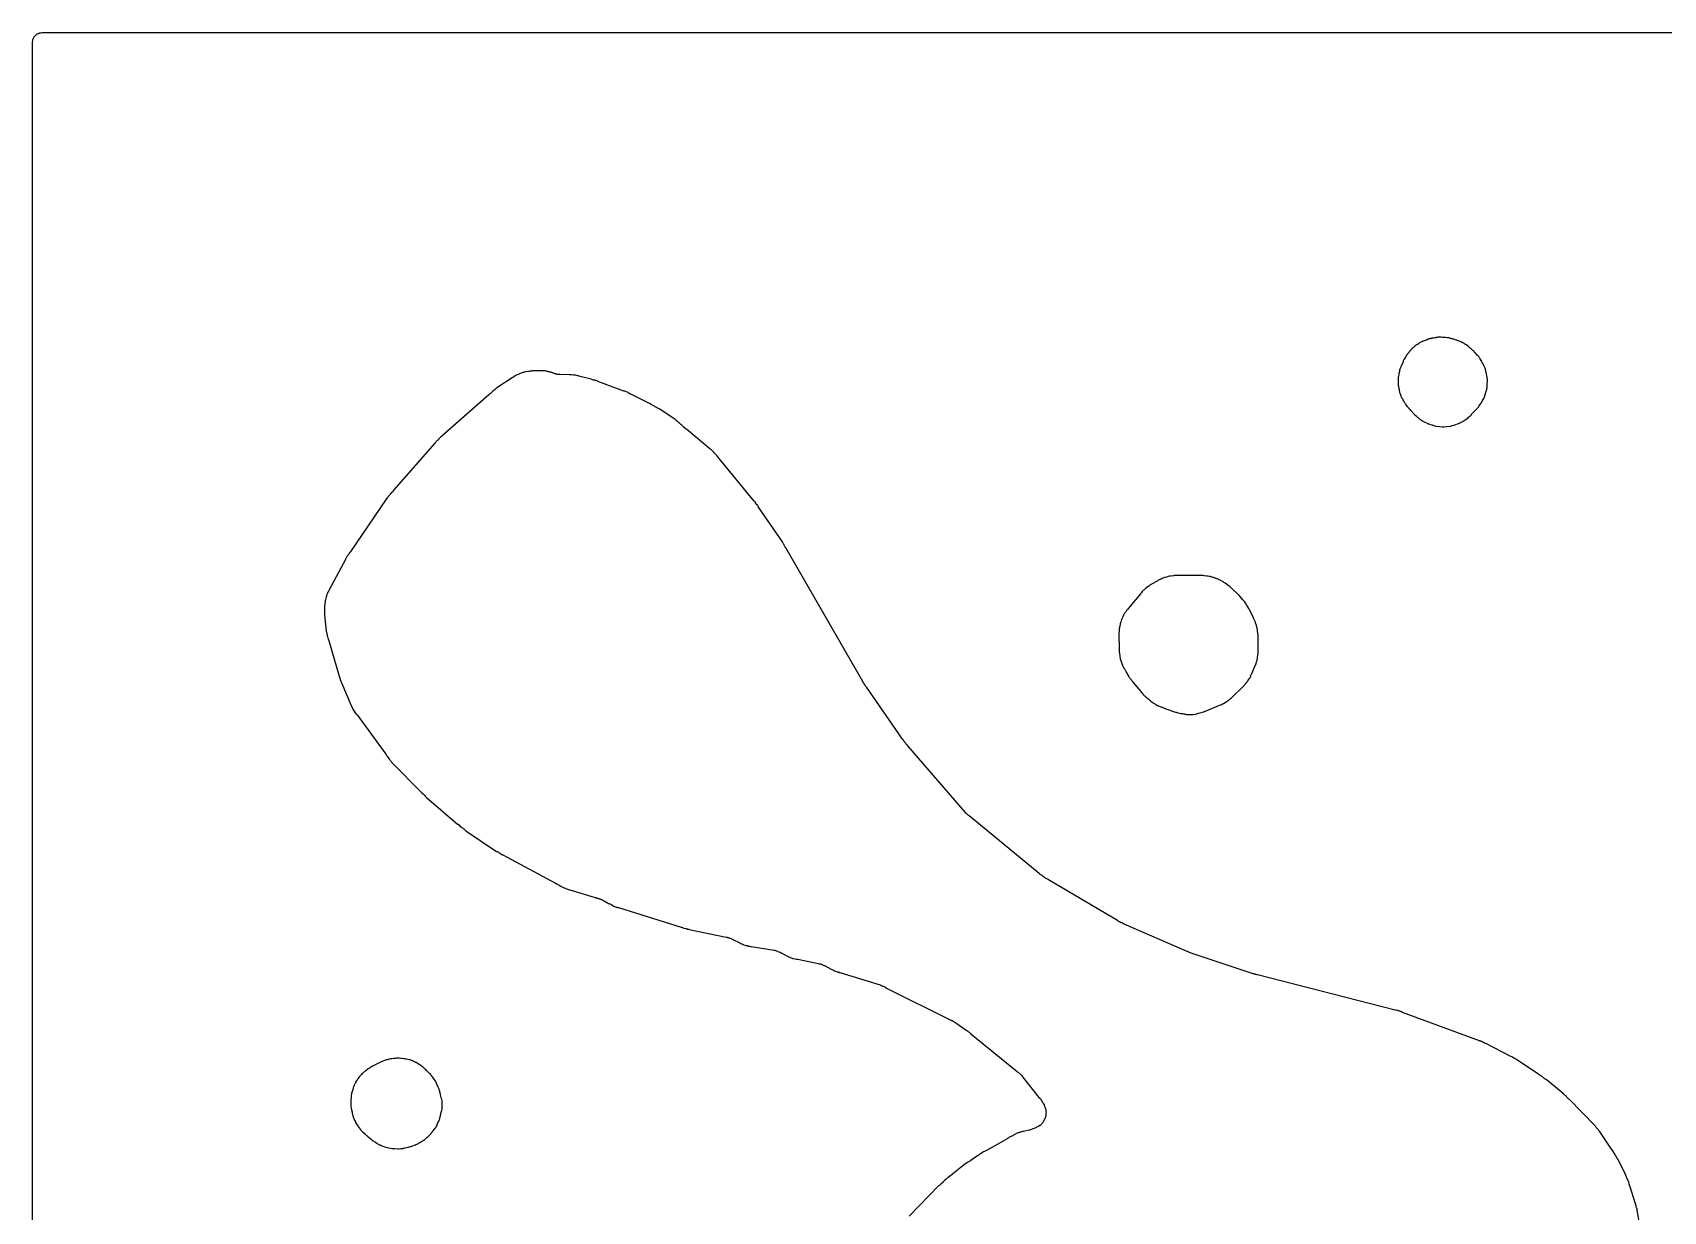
# Model space of a CAD drawing. Header units: millimetres. Extents: x 0 to 300, y 0 to 300.
# Drawn here: x -0.1 to 103.8, y 225 to 300.1 of the extents above; entities that cross this region are included whole.
import ezdxf

# ---------------------------------------------------------------- set-up
doc = ezdxf.new("R2010")
doc.units = ezdxf.units.MM
doc.layers.add('CUT', color=7, linetype='CONTINUOUS')

msp = doc.modelspace()

# ---------------------------------------------------------------- linework, layer by layer
at = {"layer": 'CUT'}
for points in [[(-0.05, 0.57), (-0.05, 299.43), (-0.05, 299.44), (-0.04, 299.52), (-0.04, 299.55), (-0.04, 299.57), (-0.04, 299.58), (-0.03, 299.62), (-0.02, 299.62), (-0.01, 299.66), (0, 299.68), (0.01, 299.7), (0.02, 299.73), (0.02, 299.74), (0.05, 299.78), (0.08, 299.83), (0.09, 299.83), (0.13, 299.87), (0.17, 299.91), (0.17, 299.92), (0.22, 299.95), (0.26, 299.98), (0.27, 299.98), (0.3, 299.99), (0.32, 300), (0.34, 300.01), (0.38, 300.02), (0.38, 300.03), (0.42, 300.04), (0.43, 300.04), (0.45, 300.04), (0.48, 300.04), (0.56, 300.05), (0.57, 300.05), (299.43, 300.05)], [(102.33, 223.91), (102.12, 225.1), (102.11, 225.16), (102.09, 225.22), (102.08, 225.24), (102.05, 225.34), (102.05, 225.36), (102.05, 225.4), (102.04, 225.46), (102.02, 225.51), (101.65, 226.64), (101.64, 226.68), (101.64, 226.7), (101.62, 226.75), (101.62, 226.76), (101.58, 226.89), (101.58, 226.9), (101.57, 226.93), (101.55, 226.98), (101.52, 227.03), (101.52, 227.04), (101.51, 227.06), (101.5, 227.08), (101.48, 227.11), (101.48, 227.12), (101.47, 227.13), (101.47, 227.14), (101.46, 227.17), (101.43, 227.25), (101.42, 227.25), (101.4, 227.31), (101.39, 227.34), (100.9, 228.3), (100.89, 228.33), (100.88, 228.35), (100.85, 228.4), (100.83, 228.45), (100.81, 228.47), (100.8, 228.49), (100.79, 228.5), (100.78, 228.54), (100.77, 228.55), (100.75, 228.59), (100.74, 228.6), (100.73, 228.61), (100.72, 228.63), (100.71, 228.63), (100.7, 228.65), (100.69, 228.67), (100.6, 228.83), (100.59, 228.84), (100.59, 228.85), (100.58, 228.86), (100.57, 228.89), (100.54, 228.92), (100.53, 228.93), (99.76, 230.07), (99.72, 230.12), (99.71, 230.13), (99.7, 230.15), (99.69, 230.16), (99.68, 230.18), (99.65, 230.21), (99.64, 230.23), (99.62, 230.25), (99.6, 230.27), (99.59, 230.28), (99.51, 230.37), (99.49, 230.4), (99.46, 230.45), (99.42, 230.49), (97.78, 232.16), (97.77, 232.17), (97.71, 232.23), (97.7, 232.24), (97.68, 232.26), (97.67, 232.27), (97.66, 232.28), (97.64, 232.3), (97.61, 232.34), (97.56, 232.38), (97.54, 232.4), (97.43, 232.51), (97.38, 232.56), (97.33, 232.6), (97.31, 232.62), (97.29, 232.63), (97.29, 232.64), (96.32, 233.42), (96.26, 233.45), (96.21, 233.49), (96.17, 233.51), (96.12, 233.56), (96.06, 233.6), (96.04, 233.61), (96.03, 233.62), (96.01, 233.63), (95.99, 233.65), (95.97, 233.66), (95.96, 233.67), (95.95, 233.67), (95.91, 233.71), (95.9, 233.71), (95.86, 233.74), (95.84, 233.75), (94.53, 234.63), (94.5, 234.65), (94.44, 234.69), (94.4, 234.72), (94.35, 234.74), (94.34, 234.74), (94.33, 234.75), (94.3, 234.76), (94.21, 234.82), (94.14, 234.86), (94.08, 234.89), (92.49, 235.7), (92.45, 235.72), (92.41, 235.74), (92.38, 235.75), (92.36, 235.77), (92.34, 235.78), (92.33, 235.78), (92.29, 235.8), (92.27, 235.81), (92.24, 235.82), (92.22, 235.83), (92.21, 235.83), (92.16, 235.85), (92.11, 235.86), (92.1, 235.86), (92.08, 235.87), (87.18, 237.69), (87.11, 237.73), (87.07, 237.74), (87.05, 237.75), (87, 237.77), (86.99, 237.77), (86.94, 237.79), (86.93, 237.79), (86.88, 237.8), (86.87, 237.8), (86.86, 237.8), (86.83, 237.81), (86.76, 237.83), (86.72, 237.83), (77.94, 240.08), (77.93, 240.08), (77.87, 240.1), (77.85, 240.1), (77.84, 240.1), (77.84, 240.11), (77.82, 240.11), (77.81, 240.11), (77.79, 240.12), (77.78, 240.12), (77.77, 240.12), (77.75, 240.13), (77.74, 240.13), (77.72, 240.14), (77.71, 240.14), (77.7, 240.15), (77.68, 240.15), (77.67, 240.15), (73.72, 241.46), (73.71, 241.46), (73.67, 241.48), (73.62, 241.5), (73.61, 241.51), (73.53, 241.54), (73.51, 241.55), (73.49, 241.56), (73.46, 241.57), (69.45, 243.31), (69.44, 243.32), (69.42, 243.33), (69.41, 243.33), (69.4, 243.35), (69.39, 243.35), (69.37, 243.36), (69.34, 243.37), (69.32, 243.38), (69.31, 243.38), (69.3, 243.39), (69.28, 243.4), (69.27, 243.4), (69.26, 243.4), (69.25, 243.41), (69.24, 243.41), (69.24, 243.42), (69.23, 243.42), (69.22, 243.42), (69.21, 243.43), (69.2, 243.43), (69.19, 243.44), (69.17, 243.45), (69.16, 243.45), (69.14, 243.46), (69.13, 243.46), (69.12, 243.47), (69.11, 243.47), (69.09, 243.49), (69.08, 243.5), (69.06, 243.51), (69.04, 243.53), (64.64, 246.13), (64.58, 246.17), (64.57, 246.16), (64.53, 246.2), (64.51, 246.21), (64.48, 246.22), (64.47, 246.22), (64.45, 246.23), (64.41, 246.25), (64.4, 246.26), (64.39, 246.27), (64.37, 246.29), (64.34, 246.31), (64.33, 246.32), (64.31, 246.33), (64.3, 246.34), (64.28, 246.36), (64.25, 246.38), (64.23, 246.4), (64.18, 246.43), (64.16, 246.44), (64.15, 246.44), (64.15, 246.45), (64.13, 246.46), (64.13, 246.47), (64.09, 246.49), (64.08, 246.5), (64.04, 246.54), (59.58, 250.21), (59.55, 250.23), (59.53, 250.25), (59.51, 250.27), (59.5, 250.27), (59.46, 250.31), (59.43, 250.33), (59.4, 250.35), (59.39, 250.36), (59.38, 250.37), (59.37, 250.38), (59.35, 250.41), (55.68, 254.65), (55.65, 254.68), (55.63, 254.72), (55.62, 254.72), (55.6, 254.74), (55.6, 254.75), (55.59, 254.76), (55.58, 254.77), (55.55, 254.81), (55.54, 254.82), (55.53, 254.84), (55.52, 254.84), (55.52, 254.85), (55.51, 254.85), (55.51, 254.86), (55.5, 254.87), (55.48, 254.89), (55.47, 254.9), (55.47, 254.91), (55.46, 254.92), (55.45, 254.94), (55.45, 254.95), (55.44, 254.95), (55.43, 254.97), (55.42, 254.97), (55.42, 254.98), (55.41, 255), (55.4, 255), (55.4, 255.01), (55.39, 255.03), (55.38, 255.04), (55.37, 255.05), (55.37, 255.06), (55.36, 255.06), (55.35, 255.08), (53.06, 258.36), (53.05, 258.38), (53.04, 258.4), (53.03, 258.41), (53.02, 258.43), (53, 258.45), (52.99, 258.46), (52.98, 258.48), (52.97, 258.51), (52.95, 258.52), (52.95, 258.53), (52.94, 258.53), (52.94, 258.54), (52.93, 258.55), (52.93, 258.56), (52.92, 258.57), (52.91, 258.58), (52.91, 258.59), (52.9, 258.59), (52.9, 258.6), (52.89, 258.61), (52.89, 258.62), (52.88, 258.64), (52.85, 258.67), (52.85, 258.68), (52.84, 258.69), (52.81, 258.75), (47.91, 267.25), (47.9, 267.26), (47.89, 267.28), (47.87, 267.31), (47.87, 267.32), (47.85, 267.34), (47.81, 267.42), (47.78, 267.49), (47.77, 267.51), (47.74, 267.55), (47.74, 267.56), (47.73, 267.57), (47.72, 267.58), (47.71, 267.6), (47.69, 267.64), (46.18, 269.85), (46.18, 269.86), (46.17, 269.88), (46.15, 269.9), (46.12, 269.94), (46.1, 269.97), (46.09, 269.98), (45.99, 270.13), (45.95, 270.18), (45.91, 270.22), (45.9, 270.23), (43.55, 273.07), (43.51, 273.12), (43.51, 273.13), (43.48, 273.18), (43.43, 273.22), (43.36, 273.29), (43.33, 273.32), (43.32, 273.34), (43.28, 273.38), (43.26, 273.4), (43.25, 273.41), (43.24, 273.42), (43.22, 273.45), (43.18, 273.49), (43.17, 273.49), (43.14, 273.51), (43.13, 273.52), (43.12, 273.53), (43.09, 273.55), (43.08, 273.55), (41.61, 274.8), (41.57, 274.82), (41.55, 274.84), (41.49, 274.88), (41.43, 274.94), (41.42, 274.94), (41.4, 274.96), (41.39, 274.97), (41.33, 275.03), (41.3, 275.05), (41.28, 275.06), (41.27, 275.08), (41.25, 275.09), (41.24, 275.11), (41.2, 275.13), (41.18, 275.15), (41.16, 275.17), (41.14, 275.19), (41.13, 275.2), (41.12, 275.2), (41.12, 275.21), (41.11, 275.22), (41.09, 275.23), (41.08, 275.23), (41.05, 275.25), (41.04, 275.26), (41.01, 275.29), (40.95, 275.34), (40.94, 275.34), (40.9, 275.38), (40.86, 275.42), (39.89, 276.08), (39.84, 276.1), (39.79, 276.13), (39.76, 276.14), (39.74, 276.15), (39.73, 276.16), (39.6, 276.23), (39.54, 276.27), (39.51, 276.29), (39.49, 276.3), (39.48, 276.3), (39.46, 276.31), (39.4, 276.34), (39.38, 276.35), (39.37, 276.36), (39.35, 276.38), (39.33, 276.39), (39.27, 276.42), (38.08, 277.02), (38.03, 277.04), (38.02, 277.04), (37.91, 277.1), (37.9, 277.11), (37.84, 277.15), (37.82, 277.16), (37.74, 277.19), (37.71, 277.2), (37.65, 277.22), (37.61, 277.23), (37.6, 277.23), (36, 277.82), (35.95, 277.85), (35.93, 277.86), (35.87, 277.88), (35.81, 277.9), (35.77, 277.91), (35.74, 277.92), (35.72, 277.92), (35.68, 277.93), (35.67, 277.94), (35.66, 277.94), (35.59, 277.96), (35.58, 277.97), (35.55, 277.98), (35.51, 277.99), (34.74, 278.19), (34.7, 278.2), (34.67, 278.21), (34.52, 278.24), (34.46, 278.25), (34.45, 278.25), (34.4, 278.25), (34.26, 278.27), (34.2, 278.27), (34.14, 278.27), (33.52, 278.29), (33.5, 278.29), (33.47, 278.3), (33.42, 278.3), (33.38, 278.3), (33.35, 278.3), (33.33, 278.31), (33.32, 278.31), (33.3, 278.32), (33.28, 278.32), (33.27, 278.32), (33.25, 278.33), (33.24, 278.33), (33.23, 278.33), (33.22, 278.34), (33.18, 278.35), (33.12, 278.37), (33.1, 278.37), (33.09, 278.38), (33.07, 278.38), (33.06, 278.39), (33.01, 278.41), (32.97, 278.42), (32.95, 278.43), (32.93, 278.44), (32.91, 278.44), (32.9, 278.44), (32.85, 278.45), (32.78, 278.47), (32.76, 278.48), (32.75, 278.48), (32.71, 278.49), (32.67, 278.5), (32.66, 278.5), (32.59, 278.52), (32.52, 278.52), (32.44, 278.52), (32.2, 278.53), (32.16, 278.53), (31.87, 278.52), (31.84, 278.52), (31.78, 278.52), (31.71, 278.51), (31.65, 278.51), (31.59, 278.5), (31.54, 278.49), (31.38, 278.46), (31.34, 278.45), (31.26, 278.43), (31.21, 278.42), (31.18, 278.41), (31.16, 278.41), (31.1, 278.39), (30.92, 278.32), (30.87, 278.3), (30.75, 278.24), (30.72, 278.22), (30.55, 278.12), (30.52, 278.1), (30.49, 278.08), (29.58, 277.48), (29.56, 277.47), (29.49, 277.42), (29.45, 277.39), (29.43, 277.36), (29.42, 277.35), (29.41, 277.34), (29.4, 277.34), (29.38, 277.33), (29.35, 277.3), (29.33, 277.29), (29.26, 277.22), (29.23, 277.2), (29.22, 277.19), (29.21, 277.18), (29.17, 277.14), (29.11, 277.09), (29.07, 277.06), (29.06, 277.05), (28.99, 277), (26.03, 274.38), (26.01, 274.36), (26, 274.36), (25.99, 274.35), (25.98, 274.34), (25.93, 274.31), (25.89, 274.27), (25.86, 274.23), (25.82, 274.19), (25.8, 274.16), (25.8, 274.15), (25.79, 274.14), (25.75, 274.12), (25.71, 274.08), (25.67, 274.05), (25.63, 274.01), (25.6, 273.96), (25.59, 273.95), (25.58, 273.94), (25.58, 273.93), (25.56, 273.91), (22.95, 270.94), (22.95, 270.93), (22.92, 270.9), (22.86, 270.82), (22.84, 270.8), (22.8, 270.76), (22.79, 270.75), (22.76, 270.73), (22.72, 270.68), (22.69, 270.64), (22.68, 270.62), (22.66, 270.59), (22.64, 270.57), (22.63, 270.56), (22.61, 270.54), (22.59, 270.52), (22.58, 270.5), (22.55, 270.47), (22.54, 270.45), (22.53, 270.44), (22.52, 270.42), (22.51, 270.41), (22.47, 270.36), (20.16, 266.98), (20.12, 266.93), (20.11, 266.89), (20.1, 266.88), (20.07, 266.85), (20.04, 266.81), (20.03, 266.8), (20.03, 266.79), (20.02, 266.78), (20, 266.76), (19.98, 266.73), (19.96, 266.71), (19.96, 266.7), (19.94, 266.67), (19.93, 266.66), (19.93, 266.65), (19.92, 266.64), (19.91, 266.63), (19.89, 266.58), (19.87, 266.53), (19.87, 266.52), (18.83, 264.58), (18.81, 264.54), (18.79, 264.5), (18.79, 264.49), (18.78, 264.47), (18.78, 264.46), (18.75, 264.43), (18.73, 264.38), (18.69, 264.28), (18.67, 264.23), (18.66, 264.19), (18.66, 264.18), (18.66, 264.17), (18.65, 264.13), (18.65, 264.12), (18.63, 264.08), (18.6, 263.94), (18.58, 263.89), (18.57, 263.83), (18.54, 263.59), (18.54, 263.56), (18.53, 263.41), (18.53, 263.34), (18.54, 263.14), (18.54, 263.06), (18.54, 263), (18.65, 261.96), (18.66, 261.89), (18.68, 261.84), (18.68, 261.83), (18.69, 261.8), (18.71, 261.66), (18.72, 261.62), (18.74, 261.54), (18.75, 261.5), (18.78, 261.42), (19.48, 259.1), (19.49, 259.03), (19.51, 258.97), (19.56, 258.82), (19.57, 258.79), (19.58, 258.77), (19.62, 258.66), (19.63, 258.63), (20.24, 257.22), (20.25, 257.19), (20.26, 257.17), (20.27, 257.15), (20.28, 257.13), (20.35, 256.99), (20.39, 256.92), (20.54, 256.7), (20.57, 256.68), (20.58, 256.66), (20.6, 256.64), (20.62, 256.62), (22.44, 254.12), (22.45, 254.1), (22.46, 254.09), (22.48, 254.06), (22.49, 254.05), (22.5, 254.03), (22.5, 254.02), (22.51, 254.01), (22.52, 254), (22.52, 253.99), (22.53, 253.98), (22.54, 253.97), (22.57, 253.93), (22.65, 253.82), (22.66, 253.81), (22.68, 253.78), (22.69, 253.77), (22.73, 253.72), (22.74, 253.72), (22.76, 253.69), (22.77, 253.68), (22.79, 253.64), (22.83, 253.6), (24.72, 251.68), (24.73, 251.68), (24.74, 251.67), (24.76, 251.64), (24.83, 251.58), (24.84, 251.58), (24.88, 251.53), (24.9, 251.51), (24.94, 251.46), (24.99, 251.42), (25.04, 251.37), (27.01, 249.68), (27.03, 249.67), (27.05, 249.66), (27.07, 249.64), (27.12, 249.59), (27.13, 249.59), (27.14, 249.58), (27.18, 249.53), (27.22, 249.51), (27.24, 249.5), (27.24, 249.49), (27.28, 249.46), (27.29, 249.46), (27.32, 249.43), (27.35, 249.42), (27.35, 249.41), (27.37, 249.4), (27.41, 249.37), (27.41, 249.36), (27.45, 249.33), (27.46, 249.33), (27.5, 249.29), (27.54, 249.25), (29.42, 247.98), (29.49, 247.94), (29.53, 247.92), (29.59, 247.9), (29.63, 247.87), (29.69, 247.83), (29.71, 247.82), (29.75, 247.79), (29.77, 247.78), (29.83, 247.74), (29.85, 247.73), (29.86, 247.73), (29.88, 247.72), (29.89, 247.71), (29.9, 247.71), (33.25, 245.91), (33.31, 245.88), (33.32, 245.88), (33.37, 245.85), (33.38, 245.85), (33.38, 245.84), (33.39, 245.83), (33.4, 245.83), (33.45, 245.8), (33.47, 245.79), (33.5, 245.76), (33.52, 245.75), (33.54, 245.74), (33.57, 245.73), (33.6, 245.72), (33.64, 245.69), (33.69, 245.66), (33.74, 245.64), (33.79, 245.62), (33.8, 245.62), (33.81, 245.62), (33.95, 245.56), (34, 245.54), (34.01, 245.54), (34.03, 245.53), (34.06, 245.52), (34.13, 245.5), (34.15, 245.5), (35.78, 245), (35.8, 244.99), (35.86, 244.98), (35.88, 244.97), (35.89, 244.96), (35.91, 244.96), (35.93, 244.95), (35.94, 244.95), (35.99, 244.93), (36.01, 244.93), (36.02, 244.92), (36.04, 244.92), (36.07, 244.91), (36.08, 244.9), (36.1, 244.9), (36.11, 244.9), (36.12, 244.89), (36.13, 244.89), (36.14, 244.89), (36.15, 244.88), (36.16, 244.88), (36.17, 244.88), (36.21, 244.85), (36.25, 244.83), (36.28, 244.82), (36.3, 244.81), (36.55, 244.67), (36.62, 244.63), (36.67, 244.61), (36.68, 244.61), (36.7, 244.6), (36.71, 244.59), (36.75, 244.57), (36.76, 244.56), (36.77, 244.56), (36.8, 244.55), (36.81, 244.54), (36.85, 244.52), (36.96, 244.46), (37.01, 244.43), (37.06, 244.41), (37.11, 244.39), (37.14, 244.39), (37.16, 244.38), (37.2, 244.37), (37.22, 244.37), (37.25, 244.36), (41.25, 243.12), (41.26, 243.11), (41.27, 243.11), (41.34, 243.09), (41.35, 243.08), (41.38, 243.07), (41.42, 243.06), (41.55, 243.03), (41.57, 243.02), (41.58, 243.02), (41.6, 243.01), (41.65, 243), (41.66, 242.99), (41.71, 242.98), (41.76, 242.97), (44.12, 242.48), (44.13, 242.48), (44.16, 242.47), (44.18, 242.47), (44.19, 242.46), (44.21, 242.46), (44.23, 242.45), (44.24, 242.45), (44.26, 242.44), (44.29, 242.44), (44.31, 242.43), (44.33, 242.43), (44.36, 242.42), (44.41, 242.39), (44.43, 242.38), (44.46, 242.37), (44.5, 242.35), (44.51, 242.34), (44.54, 242.33), (44.56, 242.32), (44.57, 242.31), (44.95, 242.13), (44.98, 242.11), (45.04, 242.08), (45.05, 242.08), (45.1, 242.05), (45.14, 242.04), (45.15, 242.03), (45.16, 242.03), (45.18, 242.02), (45.19, 242.02), (45.2, 242.01), (45.23, 242), (45.38, 241.95), (45.43, 241.94), (45.44, 241.93), (45.51, 241.92), (45.54, 241.91), (45.57, 241.91), (45.59, 241.9), (45.6, 241.9), (45.65, 241.89), (45.7, 241.88), (47.16, 241.65), (47.22, 241.64), (47.29, 241.61), (47.32, 241.6), (47.38, 241.58), (47.4, 241.57), (47.47, 241.55), (47.55, 241.52), (47.61, 241.48), (47.63, 241.47), (47.7, 241.43), (47.97, 241.3), (48.14, 241.21), (48.19, 241.19), (48.2, 241.19), (48.25, 241.17), (48.35, 241.13), (48.42, 241.11), (48.5, 241.09), (48.58, 241.07), (48.61, 241.07), (48.65, 241.07), (48.66, 241.07), (48.68, 241.07), (49.98, 240.81), (50, 240.8), (50.04, 240.79), (50.06, 240.79), (50.09, 240.78), (50.13, 240.77), (50.14, 240.77), (50.18, 240.75), (50.19, 240.74), (50.2, 240.74), (50.23, 240.73), (50.24, 240.72), (50.25, 240.72), (50.3, 240.7), (50.31, 240.7), (50.32, 240.69), (50.34, 240.68), (50.36, 240.68), (50.37, 240.67), (50.38, 240.67), (50.42, 240.65), (50.79, 240.45), (50.8, 240.44), (50.94, 240.37), (51.01, 240.34), (51.14, 240.3), (51.18, 240.28), (51.19, 240.28), (51.22, 240.27), (51.25, 240.26), (51.26, 240.26), (51.3, 240.24), (51.33, 240.23), (51.36, 240.23), (53.91, 239.44), (53.92, 239.44), (53.93, 239.43), (53.97, 239.42), (53.98, 239.41), (53.99, 239.41), (54.03, 239.39), (54.04, 239.39), (54.06, 239.38), (54.07, 239.38), (54.11, 239.36), (54.12, 239.36), (54.13, 239.35), (54.21, 239.31), (54.28, 239.27), (54.3, 239.26), (54.36, 239.22), (58.38, 237.21), (58.42, 237.2), (58.44, 237.19), (58.47, 237.18), (58.5, 237.17), (58.52, 237.16), (58.53, 237.16), (58.54, 237.15), (58.55, 237.15), (58.55, 237.14), (58.56, 237.14), (58.58, 237.13), (58.59, 237.12), (58.6, 237.12), (58.61, 237.11), (58.61, 237.1), (58.63, 237.09), (58.64, 237.08), (58.66, 237.06), (58.67, 237.06), (58.68, 237.05), (58.7, 237.04), (58.71, 237.03), (58.72, 237.02), (58.73, 237.02), (58.77, 236.99), (58.79, 236.98), (59.39, 236.56), (59.43, 236.53), (59.44, 236.53), (59.45, 236.52), (59.46, 236.52), (59.47, 236.51), (59.48, 236.51), (59.48, 236.5), (59.49, 236.5), (59.52, 236.47), (59.55, 236.45), (59.58, 236.43), (59.62, 236.39), (59.64, 236.37), (59.68, 236.35), (59.7, 236.34), (59.7, 236.33), (62.64, 233.93), (62.65, 233.93), (62.69, 233.89), (62.72, 233.86), (62.73, 233.86), (62.77, 233.82), (62.78, 233.81), (62.82, 233.78), (62.83, 233.79), (62.85, 233.76), (62.85, 233.75), (62.91, 233.69), (62.95, 233.63), (62.96, 233.62), (62.99, 233.58), (64.03, 232.28), (64.08, 232.23), (64.09, 232.22), (64.1, 232.22), (64.11, 232.2), (64.13, 232.18), (64.14, 232.15), (64.16, 232.13), (64.17, 232.11), (64.19, 232.08), (64.2, 232.07), (64.21, 232.06), (64.21, 232.05), (64.22, 232.04), (64.23, 232.03), (64.23, 232.02), (64.24, 232), (64.26, 231.98), (64.27, 231.95), (64.28, 231.93), (64.29, 231.92), (64.29, 231.91), (64.32, 231.86), (64.35, 231.8), (64.39, 231.71), (64.41, 231.65), (64.42, 231.63), (64.44, 231.58), (64.46, 231.52), (64.47, 231.45), (64.47, 231.41), (64.48, 231.35), (64.48, 231.33), (64.48, 231.32), (64.47, 231.27), (64.47, 231.25), (64.47, 231.22), (64.46, 231.16), (64.46, 231.14), (64.46, 231.11), (64.46, 231.1), (64.44, 231.04), (64.43, 231.01), (64.43, 231), (64.43, 230.99), (64.42, 230.96), (64.41, 230.95), (64.41, 230.94), (64.4, 230.93), (64.38, 230.87), (64.37, 230.86), (64.34, 230.8), (64.31, 230.75), (64.31, 230.74), (64.3, 230.72), (64.29, 230.7), (64.27, 230.67), (64.26, 230.66), (64.24, 230.64), (64.22, 230.6), (64.21, 230.59), (64.2, 230.58), (64.19, 230.58), (64.19, 230.57), (64.17, 230.56), (64.13, 230.52), (64.1, 230.5), (64.08, 230.48), (64.07, 230.48), (64.04, 230.46), (64.01, 230.44), (63.99, 230.43), (63.98, 230.42), (63.97, 230.42), (63.97, 230.41), (63.96, 230.41), (63.88, 230.38), (63.85, 230.36), (63.84, 230.36), (63.82, 230.35), (63.77, 230.33), (63.76, 230.32), (63.73, 230.31), (63.71, 230.3), (63.7, 230.29), (63.43, 230.2), (63.42, 230.19), (63.41, 230.19), (63.05, 230.11), (63.03, 230.11), (62.99, 230.1), (62.98, 230.1), (62.96, 230.09), (62.93, 230.08), (62.83, 230.06), (62.82, 230.05), (62.78, 230.04), (62.77, 230.04), (62.76, 230.04), (62.74, 230.03), (62.71, 230.02), (62.65, 230), (62.6, 229.98), (62.55, 229.95), (62.53, 229.94), (62.48, 229.92), (62.44, 229.89), (62.41, 229.87), (62.37, 229.84), (62.35, 229.83), (62.26, 229.79), (62.25, 229.79), (62.14, 229.74), (62.1, 229.71), (62.06, 229.69), (62.04, 229.68), (62, 229.65), (61.56, 229.39), (60.68, 228.89), (60.63, 228.87), (60.61, 228.86), (60.56, 228.84), (60.5, 228.81), (60.44, 228.77), (60.43, 228.77), (60.42, 228.76), (60.39, 228.75), (60.38, 228.74), (60.36, 228.73), (60.34, 228.72), (60.31, 228.69), (60.29, 228.68), (60.26, 228.66), (60.25, 228.66), (60.24, 228.65), (60.22, 228.63), (60.2, 228.62), (60.2, 228.61), (60.19, 228.61), (60.17, 228.6), (60.14, 228.58), (60.13, 228.58), (60.13, 228.57), (60.12, 228.57), (60.09, 228.56), (60.05, 228.52), (60.04, 228.51), (60, 228.49), (60, 228.48), (59.98, 228.47), (59.7, 228.26), (59.69, 228.25), (59.68, 228.25), (59.58, 228.19), (59.51, 228.15), (59.48, 228.13), (59.47, 228.13), (59.42, 228.1), (59.38, 228.07), (59.21, 227.94), (59.19, 227.93), (58.54, 227.41), (58.52, 227.39), (58.51, 227.38), (58.25, 227.19), (58.22, 227.16), (58.19, 227.14), (58.18, 227.13), (58.16, 227.11), (58.14, 227.1), (58.1, 227.06), (58.09, 227.06), (58.01, 226.99), (58.01, 226.98), (58, 226.97), (57.99, 226.96), (57.98, 226.95), (57.93, 226.91), (57.92, 226.89), (57.9, 226.87), (57.89, 226.86), (57.87, 226.84), (57.86, 226.83), (57.81, 226.79), (57.77, 226.75), (57.76, 226.74), (57.73, 226.73), (57.73, 226.72), (57.71, 226.7), (57.69, 226.68), (57.68, 226.68), (57.64, 226.64), (57.62, 226.62), (57.61, 226.62), (55.76, 224.71)]]:
    msp.add_lwpolyline(points, dxfattribs=at)
for points in [[(86.99, 277.16), (87.05, 277), (87.06, 276.97), (87.07, 276.96), (87.07, 276.95), (87.08, 276.93), (87.08, 276.92), (87.09, 276.88), (87.11, 276.83), (87.14, 276.78), (87.17, 276.75), (87.17, 276.74), (87.19, 276.71), (87.2, 276.7), (87.23, 276.64), (87.24, 276.62), (87.25, 276.61), (87.26, 276.59), (87.26, 276.58), (87.27, 276.57), (87.28, 276.55), (87.28, 276.54), (87.31, 276.5), (87.33, 276.46), (87.34, 276.45), (87.36, 276.42), (87.37, 276.41), (87.38, 276.39), (87.38, 276.38), (87.4, 276.36), (87.41, 276.34), (87.46, 276.27), (87.49, 276.24), (87.51, 276.21), (87.54, 276.18), (87.58, 276.14), (87.58, 276.13), (87.62, 276.09), (87.62, 276.08), (87.63, 276.08), (87.64, 276.08), (87.65, 276.07), (87.65, 276.06), (87.66, 276.06), (87.66, 276.05), (87.66, 276.04), (87.68, 276.02), (87.97, 275.73), (88.05, 275.65), (88.11, 275.59), (88.14, 275.57), (88.19, 275.53), (88.27, 275.46), (88.29, 275.45), (88.31, 275.43), (88.35, 275.41), (88.37, 275.39), (88.39, 275.38), (88.43, 275.35), (88.48, 275.32), (88.56, 275.28), (88.74, 275.19), (88.78, 275.17), (88.8, 275.16), (88.86, 275.14), (88.97, 275.1), (89.04, 275.08), (89.11, 275.06), (89.12, 275.06), (89.18, 275.04), (89.23, 275.02), (89.29, 275.01), (89.53, 274.98), (89.56, 274.98), (89.72, 274.97), (89.8, 274.97), (89.96, 274.98), (89.99, 274.98), (90.23, 275.01), (90.29, 275.02), (90.3, 275.03), (90.33, 275.04), (90.34, 275.04), (90.44, 275.06), (90.52, 275.09), (90.74, 275.17), (90.8, 275.19), (90.84, 275.21), (90.87, 275.23), (90.92, 275.25), (90.96, 275.27), (90.97, 275.27), (91.02, 275.3), (91.1, 275.35), (91.11, 275.36), (91.14, 275.38), (91.17, 275.4), (91.33, 275.52), (91.39, 275.58), (91.41, 275.59), (91.42, 275.6), (91.46, 275.63), (91.51, 275.67), (91.54, 275.71), (91.58, 275.75), (91.58, 275.76), (91.77, 275.95), (91.83, 276.01), (91.85, 276.04), (92.01, 276.22), (92.04, 276.27), (92.16, 276.45), (92.18, 276.47), (92.19, 276.49), (92.2, 276.5), (92.2, 276.51), (92.21, 276.52), (92.23, 276.55), (92.23, 276.56), (92.24, 276.56), (92.24, 276.57), (92.28, 276.63), (92.32, 276.69), (92.36, 276.77), (92.38, 276.81), (92.4, 276.87), (92.42, 276.92), (92.43, 276.98), (92.44, 277), (92.48, 277.15), (92.49, 277.16), (92.51, 277.22), (92.53, 277.27), (92.54, 277.33), (92.55, 277.39), (92.56, 277.44), (92.57, 277.56), (92.57, 277.61), (92.57, 277.69), (92.58, 277.87), (92.58, 277.9), (92.58, 277.94), (92.58, 278), (92.57, 278.03), (92.57, 278.06), (92.57, 278.09), (92.56, 278.15), (92.55, 278.19), (92.52, 278.35), (92.51, 278.4), (92.48, 278.52), (92.48, 278.53), (92.47, 278.58), (92.46, 278.63), (92.44, 278.69), (92.42, 278.74), (92.4, 278.78), (92.37, 278.82), (92.36, 278.84), (92.34, 278.89), (92.33, 278.92), (92.31, 278.96), (92.29, 278.99), (92.28, 279), (92.28, 279.01), (92.26, 279.06), (92.23, 279.1), (92.22, 279.12), (92.21, 279.13), (92.2, 279.16), (92.18, 279.19), (92.14, 279.25), (92.14, 279.26), (92.13, 279.27), (92.12, 279.3), (92.09, 279.35), (92.06, 279.39), (92.03, 279.43), (91.97, 279.49), (91.95, 279.51), (91.85, 279.62), (91.81, 279.67), (91.77, 279.7), (91.76, 279.71), (91.73, 279.75), (91.67, 279.8), (91.48, 279.98), (91.46, 279.99), (91.45, 280), (91.42, 280.03), (91.39, 280.07), (91.35, 280.1), (91.28, 280.15), (91.25, 280.17), (91.24, 280.17), (91.23, 280.18), (91.2, 280.2), (91.19, 280.2), (91.18, 280.21), (91.15, 280.23), (91.14, 280.24), (91.1, 280.26), (91.06, 280.29), (91.01, 280.31), (90.99, 280.32), (90.97, 280.33), (90.96, 280.33), (90.89, 280.37), (90.84, 280.39), (90.66, 280.46), (90.63, 280.47), (90.6, 280.48), (90.48, 280.52), (90.47, 280.52), (90.44, 280.53), (90.34, 280.56), (90.31, 280.57), (90.3, 280.57), (90.28, 280.58), (90.27, 280.58), (90.26, 280.58), (90.24, 280.59), (90.19, 280.61), (90.13, 280.62), (90.07, 280.62), (90.04, 280.62), (90.03, 280.62), (89.91, 280.64), (89.86, 280.65), (89.81, 280.65), (89.79, 280.65), (89.77, 280.65), (89.76, 280.65), (89.75, 280.65), (89.73, 280.65), (89.64, 280.66), (89.56, 280.66), (89.53, 280.66), (89.49, 280.66), (89.43, 280.66), (89.38, 280.65), (89.37, 280.64), (89.35, 280.64), (89.33, 280.64), (89.31, 280.63), (89.3, 280.63), (89.23, 280.63), (89.15, 280.61), (89.14, 280.61), (89.05, 280.6), (89.02, 280.59), (88.99, 280.59), (88.97, 280.58), (88.96, 280.58), (88.94, 280.57), (88.91, 280.57), (88.9, 280.56), (88.87, 280.55), (88.86, 280.55), (88.85, 280.55), (88.82, 280.54), (88.81, 280.53), (88.79, 280.52), (88.78, 280.52), (88.77, 280.52), (88.74, 280.5), (88.73, 280.5), (88.72, 280.5), (88.71, 280.49), (88.7, 280.49), (88.68, 280.48), (88.61, 280.46), (88.56, 280.44), (88.5, 280.42), (88.49, 280.41), (88.48, 280.41), (88.46, 280.39), (88.45, 280.39), (88.44, 280.39), (88.42, 280.38), (88.41, 280.37), (88.4, 280.37), (88.34, 280.34), (88.27, 280.3), (88.22, 280.26), (88.21, 280.26), (88.19, 280.25), (88.18, 280.24), (88.17, 280.23), (88.14, 280.21), (88.13, 280.2), (88.1, 280.19), (88.05, 280.15), (88.04, 280.15), (87.99, 280.12), (87.95, 280.08), (87.94, 280.07), (87.93, 280.06), (87.91, 280.04), (87.89, 280.03), (87.85, 280), (87.83, 279.98), (87.79, 279.94), (87.78, 279.94), (87.76, 279.91), (87.74, 279.9), (87.73, 279.88), (87.72, 279.87), (87.72, 279.86), (87.71, 279.85), (87.7, 279.84), (87.67, 279.81), (87.66, 279.8), (87.62, 279.75), (87.61, 279.74), (87.6, 279.72), (87.55, 279.66), (87.53, 279.64), (87.51, 279.62), (87.49, 279.59), (87.48, 279.58), (87.46, 279.54), (87.45, 279.53), (87.44, 279.52), (87.44, 279.51), (87.42, 279.49), (87.42, 279.48), (87.4, 279.46), (87.39, 279.44), (87.33, 279.34), (87.3, 279.29), (87.29, 279.28), (87.28, 279.26), (87.28, 279.25), (87.28, 279.24), (87.25, 279.21), (87.23, 279.16), (87.22, 279.13), (87.21, 279.1), (87.19, 279.06), (87.19, 279.05), (87.11, 278.87), (87.1, 278.85), (87.09, 278.82), (87.07, 278.79), (87.04, 278.71), (87.01, 278.62), (86.99, 278.56), (86.98, 278.49), (86.96, 278.41), (86.95, 278.35), (86.95, 278.34), (86.94, 278.28), (86.92, 278.16), (86.91, 278.12), (86.91, 278.1), (86.91, 278.07), (86.91, 278.06), (86.9, 277.94), (86.9, 277.87), (86.91, 277.69), (86.91, 277.66), (86.91, 277.64), (86.91, 277.59), (86.92, 277.53), (86.94, 277.42), (86.95, 277.39), (86.96, 277.33), (86.97, 277.26), (86.98, 277.21)], [(69.18, 260.39), (69.18, 260.38), (69.18, 260.31), (69.2, 260.23), (69.21, 260.19), (69.23, 260.13), (69.26, 260.03), (69.29, 259.97), (69.3, 259.94), (69.3, 259.93), (69.3, 259.92), (69.31, 259.91), (69.31, 259.9), (69.31, 259.88), (69.32, 259.86), (69.33, 259.82), (69.34, 259.81), (69.35, 259.79), (69.35, 259.77), (69.42, 259.64), (69.43, 259.61), (69.44, 259.59), (69.45, 259.57), (69.46, 259.57), (69.47, 259.55), (69.47, 259.54), (69.49, 259.52), (69.51, 259.49), (69.58, 259.36), (69.58, 259.35), (69.59, 259.34), (69.62, 259.28), (69.65, 259.25), (69.65, 259.24), (69.66, 259.21), (69.67, 259.19), (69.73, 259.1), (69.74, 259.09), (69.74, 259.08), (69.75, 259.06), (69.76, 259.05), (69.77, 259.03), (69.8, 258.98), (69.81, 258.97), (69.85, 258.91), (69.88, 258.87), (69.89, 258.87), (69.89, 258.86), (69.9, 258.86), (69.92, 258.82), (69.93, 258.81), (69.96, 258.77), (70, 258.73), (70.01, 258.71), (70.51, 258.11), (70.52, 258.1), (70.56, 258.06), (70.57, 258.05), (70.58, 258.02), (70.59, 258.02), (70.6, 258.01), (70.62, 257.98), (70.63, 257.98), (70.66, 257.95), (70.66, 257.94), (70.66, 257.93), (70.7, 257.88), (70.74, 257.84), (70.79, 257.81), (70.8, 257.8), (70.84, 257.77), (70.86, 257.74), (70.87, 257.74), (70.89, 257.72), (70.91, 257.7), (70.96, 257.66), (70.97, 257.65), (70.98, 257.65), (70.99, 257.65), (71.02, 257.61), (71.03, 257.61), (71.03, 257.6), (71.04, 257.6), (71.04, 257.59), (71.07, 257.57), (71.08, 257.56), (71.09, 257.56), (71.1, 257.55), (71.11, 257.54), (71.12, 257.52), (71.13, 257.52), (71.16, 257.49), (71.27, 257.41), (71.29, 257.4), (71.32, 257.38), (71.36, 257.34), (71.4, 257.33), (71.41, 257.32), (71.46, 257.29), (71.51, 257.27), (71.62, 257.21), (71.64, 257.2), (71.69, 257.18), (71.8, 257.14), (71.82, 257.13), (71.84, 257.12), (71.87, 257.11), (71.89, 257.1), (71.9, 257.1), (71.95, 257.08), (71.96, 257.08), (71.97, 257.07), (72, 257.06), (72.04, 257.04), (72.72, 256.8), (72.77, 256.79), (72.81, 256.78), (72.82, 256.78), (72.88, 256.76), (72.89, 256.76), (72.99, 256.73), (73.05, 256.72), (73.08, 256.72), (73.1, 256.71), (73.15, 256.71), (73.16, 256.71), (73.17, 256.71), (73.24, 256.7), (73.27, 256.69), (73.32, 256.68), (73.34, 256.68), (73.37, 256.67), (73.42, 256.66), (73.56, 256.65), (73.64, 256.65), (73.81, 256.66), (73.84, 256.66), (74.02, 256.68), (74.08, 256.69), (74.13, 256.71), (74.18, 256.73), (74.19, 256.73), (74.36, 256.77), (74.37, 256.77), (74.45, 256.79), (74.51, 256.81), (74.57, 256.84), (74.6, 256.85), (74.62, 256.86), (74.63, 256.87), (75.53, 257.25), (75.6, 257.27), (75.66, 257.29), (75.72, 257.33), (75.77, 257.36), (75.95, 257.46), (75.97, 257.47), (76.04, 257.52), (76.07, 257.54), (76.09, 257.55), (76.14, 257.58), (76.19, 257.62), (76.23, 257.66), (76.24, 257.67), (76.27, 257.69), (76.29, 257.72), (76.31, 257.74), (76.34, 257.76), (77.03, 258.43), (77.07, 258.47), (77.11, 258.52), (77.13, 258.55), (77.16, 258.58), (77.2, 258.62), (77.21, 258.64), (77.24, 258.67), (77.26, 258.71), (77.27, 258.72), (77.35, 258.82), (77.36, 258.83), (77.42, 258.91), (77.45, 258.96), (77.48, 259), (77.5, 259.05), (77.52, 259.11), (77.52, 259.13), (77.53, 259.16), (77.55, 259.2), (77.56, 259.21), (77.58, 259.25), (77.59, 259.29), (77.6, 259.3), (77.8, 259.77), (77.85, 259.87), (77.87, 259.93), (77.89, 259.99), (77.89, 260), (77.91, 260.05), (77.91, 260.06), (77.92, 260.09), (77.92, 260.11), (77.92, 260.12), (77.93, 260.16), (77.93, 260.17), (77.94, 260.22), (77.94, 260.26), (77.97, 260.47), (77.98, 260.52), (77.98, 260.55), (77.98, 260.56), (77.99, 260.66), (77.99, 260.7), (77.99, 261.65), (77.99, 261.72), (77.97, 261.79), (77.97, 261.8), (77.97, 261.81), (77.95, 261.95), (77.95, 261.96), (77.95, 262.03), (77.93, 262.11), (77.92, 262.15), (77.92, 262.16), (77.92, 262.19), (77.91, 262.19), (77.91, 262.21), (77.91, 262.22), (77.89, 262.27), (77.89, 262.28), (77.88, 262.31), (77.82, 262.49), (77.81, 262.52), (77.76, 262.65), (77.74, 262.7), (77.72, 262.73), (77.69, 262.8), (77.68, 262.83), (77.42, 263.35), (77.38, 263.4), (77.38, 263.41), (77.37, 263.43), (77.36, 263.44), (77.36, 263.45), (77.34, 263.48), (77.34, 263.49), (77.31, 263.54), (77.25, 263.63), (77.24, 263.64), (77.22, 263.69), (77.19, 263.74), (77.11, 263.85), (77.08, 263.89), (77.04, 263.92), (77.02, 263.94), (77.01, 263.95), (76.84, 264.15), (76.8, 264.19), (76.8, 264.2), (76.79, 264.21), (76.77, 264.24), (76.73, 264.27), (76.31, 264.68), (76.29, 264.69), (76.25, 264.73), (76.24, 264.73), (76.22, 264.75), (76.2, 264.77), (76.18, 264.79), (76.13, 264.83), (76.12, 264.84), (76.09, 264.86), (76.07, 264.87), (75.88, 265.01), (75.81, 265.06), (75.76, 265.09), (75.71, 265.12), (75.69, 265.13), (75.66, 265.15), (75.64, 265.16), (75.62, 265.17), (75.61, 265.17), (75.56, 265.2), (75.49, 265.23), (75.46, 265.25), (75.41, 265.27), (75.28, 265.32), (75.25, 265.33), (75.07, 265.39), (75.04, 265.4), (75.03, 265.4), (74.98, 265.42), (74.97, 265.42), (74.95, 265.42), (74.95, 265.43), (74.92, 265.43), (74.91, 265.43), (74.87, 265.44), (74.79, 265.46), (74.72, 265.46), (74.71, 265.46), (74.57, 265.48), (74.56, 265.48), (74.55, 265.48), (74.48, 265.5), (74.41, 265.5), (72.83, 265.5), (72.79, 265.5), (72.64, 265.49), (72.59, 265.48), (72.42, 265.45), (72.41, 265.45), (72.4, 265.45), (72.34, 265.45), (72.26, 265.43), (72.14, 265.4), (72.07, 265.38), (72.02, 265.36), (71.87, 265.3), (71.81, 265.28), (71.8, 265.27), (71.79, 265.27), (71.64, 265.19), (71.6, 265.17), (71.58, 265.16), (71.55, 265.14), (71.2, 264.94), (71.18, 264.93), (71.16, 264.92), (71.14, 264.91), (71.09, 264.88), (71.06, 264.85), (71.04, 264.84), (71.03, 264.84), (71.02, 264.83), (71.02, 264.82), (71, 264.8), (70.99, 264.8), (70.84, 264.69), (70.82, 264.66), (70.8, 264.64), (70.79, 264.64), (70.79, 264.65), (70.75, 264.61), (70.74, 264.61), (70.74, 264.6), (70.73, 264.59), (70.7, 264.56), (70.69, 264.56), (70.67, 264.53), (70.66, 264.52), (70.65, 264.52), (70.63, 264.5), (70.61, 264.48), (70.56, 264.42), (70.55, 264.41), (70.54, 264.39), (70.51, 264.35), (69.72, 263.42), (69.68, 263.36), (69.68, 263.35), (69.66, 263.33), (69.63, 263.3), (69.61, 263.28), (69.61, 263.27), (69.58, 263.24), (69.58, 263.23), (69.55, 263.19), (69.53, 263.17), (69.53, 263.16), (69.52, 263.15), (69.52, 263.14), (69.49, 263.11), (69.49, 263.1), (69.46, 263.06), (69.46, 263.05), (69.42, 262.98), (69.42, 262.97), (69.37, 262.87), (69.32, 262.78), (69.3, 262.74), (69.29, 262.69), (69.24, 262.52), (69.23, 262.5), (69.22, 262.46), (69.21, 262.45), (69.19, 262.35), (69.19, 262.34), (69.18, 262.32), (69.18, 262.31), (69.17, 262.3), (69.17, 262.27), (69.16, 262.24), (69.16, 262.22), (69.16, 262.21), (69.15, 262.2), (69.15, 262.18), (69.15, 262.17), (69.14, 262.1), (69.14, 262.08), (69.13, 262), (69.13, 261.97), (69.12, 261.8), (69.12, 261.75), (69.13, 260.84), (69.13, 260.79), (69.13, 260.74), (69.14, 260.68), (69.14, 260.67), (69.14, 260.63), (69.14, 260.62), (69.15, 260.58), (69.16, 260.54)], [(20.29, 231.36), (20.29, 231.33), (20.3, 231.27), (20.32, 231.22), (20.35, 231.09), (20.36, 231.07), (20.36, 231.05), (20.37, 231.03), (20.38, 230.99), (20.39, 230.98), (20.39, 230.96), (20.4, 230.95), (20.41, 230.91), (20.42, 230.89), (20.43, 230.86), (20.43, 230.85), (20.44, 230.84), (20.48, 230.76), (20.5, 230.74), (20.5, 230.73), (20.51, 230.72), (20.51, 230.71), (20.52, 230.7), (20.52, 230.69), (20.52, 230.68), (20.56, 230.62), (20.65, 230.47), (20.68, 230.42), (20.8, 230.26), (20.81, 230.25), (20.84, 230.22), (20.85, 230.2), (20.89, 230.15), (20.92, 230.12), (20.94, 230.11), (20.96, 230.09), (20.96, 230.08), (21, 230.05), (21.01, 230.04), (21.02, 230.04), (21.03, 230.02), (21.08, 229.97), (21.1, 229.95), (21.14, 229.91), (21.17, 229.89), (21.19, 229.87), (21.21, 229.86), (21.22, 229.85), (21.23, 229.85), (21.25, 229.83), (21.26, 229.82), (21.28, 229.81), (21.3, 229.78), (21.31, 229.77), (21.42, 229.69), (21.48, 229.64), (21.49, 229.63), (21.5, 229.62), (21.57, 229.56), (21.58, 229.56), (21.63, 229.52), (21.79, 229.42), (21.86, 229.37), (21.92, 229.33), (21.97, 229.3), (22.02, 229.27), (22.05, 229.26), (22.07, 229.25), (22.12, 229.23), (22.19, 229.2), (22.24, 229.18), (22.45, 229.11), (22.53, 229.09), (22.74, 229.05), (22.85, 229.03), (22.91, 229.02), (22.96, 229.02), (23, 229.02), (23.2, 229.01), (23.27, 229.01), (23.39, 229.02), (23.4, 229.02), (23.43, 229.02), (23.46, 229.02), (23.52, 229.03), (23.53, 229.03), (23.57, 229.04), (23.6, 229.04), (23.66, 229.06), (23.75, 229.09), (23.85, 229.11), (23.86, 229.11), (23.89, 229.12), (23.92, 229.13), (23.93, 229.13), (23.95, 229.14), (24.01, 229.15), (24.08, 229.17), (24.1, 229.18), (24.17, 229.2), (24.26, 229.24), (24.3, 229.25), (24.31, 229.26), (24.32, 229.26), (24.33, 229.26), (24.35, 229.27), (24.37, 229.28), (24.38, 229.28), (24.42, 229.3), (24.43, 229.3), (24.47, 229.33), (24.48, 229.33), (24.52, 229.37), (24.53, 229.37), (24.57, 229.38), (24.6, 229.4), (24.62, 229.41), (24.63, 229.42), (24.64, 229.42), (24.66, 229.43), (24.7, 229.46), (24.73, 229.48), (24.74, 229.48), (24.75, 229.49), (24.78, 229.51), (24.8, 229.52), (24.81, 229.53), (24.85, 229.55), (24.86, 229.56), (24.9, 229.58), (24.99, 229.66), (25.04, 229.7), (25.08, 229.74), (25.13, 229.79), (25.18, 229.83), (25.22, 229.87), (25.26, 229.91), (25.31, 229.95), (25.33, 229.99), (25.34, 230), (25.34, 230.01), (25.38, 230.06), (25.4, 230.08), (25.42, 230.1), (25.43, 230.11), (25.44, 230.13), (25.46, 230.15), (25.46, 230.16), (25.58, 230.32), (25.62, 230.37), (25.64, 230.4), (25.68, 230.46), (25.7, 230.5), (25.71, 230.53), (25.72, 230.55), (25.72, 230.56), (25.74, 230.61), (25.8, 230.73), (25.81, 230.77), (25.82, 230.78), (25.82, 230.79), (25.83, 230.8), (25.84, 230.83), (25.84, 230.84), (25.85, 230.85), (25.85, 230.86), (25.86, 230.89), (25.87, 230.91), (25.88, 230.96), (25.89, 231), (25.89, 231.01), (25.9, 231.04), (25.91, 231.07), (25.92, 231.09), (25.92, 231.1), (25.93, 231.15), (25.93, 231.16), (25.99, 231.41), (26, 231.44), (26.02, 231.52), (26.03, 231.6), (26.03, 231.67), (26.03, 231.93), (26.03, 232), (26.02, 232.08), (26, 232.16), (25.99, 232.19), (25.93, 232.44), (25.93, 232.45), (25.92, 232.5), (25.92, 232.51), (25.91, 232.53), (25.9, 232.56), (25.89, 232.59), (25.89, 232.6), (25.88, 232.64), (25.87, 232.7), (25.86, 232.71), (25.85, 232.75), (25.84, 232.76), (25.83, 232.8), (25.81, 232.85), (25.79, 232.88), (25.75, 232.97), (25.68, 233.13), (25.66, 233.18), (25.66, 233.19), (25.65, 233.19), (25.64, 233.24), (25.62, 233.28), (25.62, 233.29), (25.61, 233.3), (25.6, 233.32), (25.59, 233.34), (25.57, 233.36), (25.56, 233.38), (25.55, 233.39), (25.54, 233.41), (25.4, 233.6), (25.37, 233.63), (25.34, 233.66), (25.34, 233.67), (25.32, 233.69), (25.31, 233.7), (25.3, 233.73), (25.25, 233.77), (25.24, 233.78), (25.19, 233.83), (25.18, 233.84), (25.03, 234), (24.98, 234.05), (24.95, 234.07), (24.94, 234.08), (24.9, 234.12), (24.86, 234.16), (24.81, 234.2), (24.8, 234.21), (24.64, 234.33), (24.59, 234.36), (24.44, 234.45), (24.38, 234.49), (24.37, 234.49), (24.35, 234.5), (24.34, 234.5), (24.33, 234.51), (24.32, 234.51), (24.3, 234.53), (24.22, 234.57), (24.21, 234.58), (24.2, 234.58), (24.17, 234.59), (24.15, 234.6), (24.11, 234.61), (24.1, 234.62), (24.07, 234.63), (24.03, 234.64), (24.01, 234.65), (23.96, 234.66), (23.95, 234.66), (23.94, 234.66), (23.74, 234.71), (23.67, 234.73), (23.62, 234.73), (23.6, 234.73), (23.59, 234.73), (23.49, 234.75), (23.45, 234.76), (23.43, 234.76), (23.4, 234.76), (23.39, 234.76), (23.28, 234.77), (23.24, 234.77), (23.18, 234.77), (23.13, 234.77), (23.05, 234.76), (23.04, 234.76), (23, 234.76), (23, 234.75), (22.96, 234.75), (22.82, 234.73), (22.81, 234.73), (22.74, 234.73), (22.66, 234.71), (22.62, 234.7), (22.57, 234.69), (22.54, 234.68), (22.51, 234.68), (22.46, 234.66), (22.31, 234.6), (22.26, 234.59), (22.21, 234.57), (22.16, 234.55), (22.14, 234.54), (22.11, 234.52), (22.05, 234.49), (21.6, 234.26), (21.58, 234.25), (21.56, 234.24), (21.51, 234.22), (21.46, 234.19), (21.45, 234.18), (21.44, 234.17), (21.43, 234.16), (21.42, 234.16), (21.41, 234.15), (21.4, 234.15), (21.39, 234.14), (21.35, 234.12), (21.31, 234.09), (21.16, 233.97), (21.09, 233.93), (21.07, 233.91), (21.02, 233.87), (20.97, 233.83), (20.93, 233.79), (20.89, 233.74), (20.88, 233.72), (20.85, 233.69), (20.81, 233.65), (20.77, 233.6), (20.7, 233.52), (20.67, 233.48), (20.66, 233.45), (20.65, 233.44), (20.64, 233.44), (20.62, 233.39), (20.61, 233.38), (20.6, 233.36), (20.59, 233.36), (20.57, 233.34), (20.57, 233.33), (20.57, 233.32), (20.56, 233.31), (20.52, 233.25), (20.5, 233.2), (20.5, 233.19), (20.49, 233.19), (20.47, 233.15), (20.45, 233.1), (20.42, 233.05), (20.4, 233), (20.39, 232.96), (20.38, 232.94), (20.38, 232.92), (20.37, 232.89), (20.33, 232.78), (20.29, 232.66), (20.27, 232.6), (20.26, 232.53), (20.26, 232.51), (20.24, 232.38), (20.23, 232.34), (20.23, 232.29), (20.23, 232.28), (20.21, 232.11), (20.21, 232.06), (20.21, 232.02), (20.21, 232.01), (20.21, 232), (20.22, 231.91), (20.22, 231.9), (20.22, 231.87), (20.22, 231.85), (20.22, 231.82), (20.22, 231.78), (20.22, 231.71), (20.23, 231.62), (20.24, 231.57), (20.25, 231.52), (20.25, 231.51), (20.27, 231.44), (20.27, 231.42), (20.28, 231.42), (20.28, 231.41), (20.28, 231.4), (20.28, 231.39)]]:
    msp.add_lwpolyline(points, close=True, dxfattribs=at)

doc.saveas('drawing.dxf')
